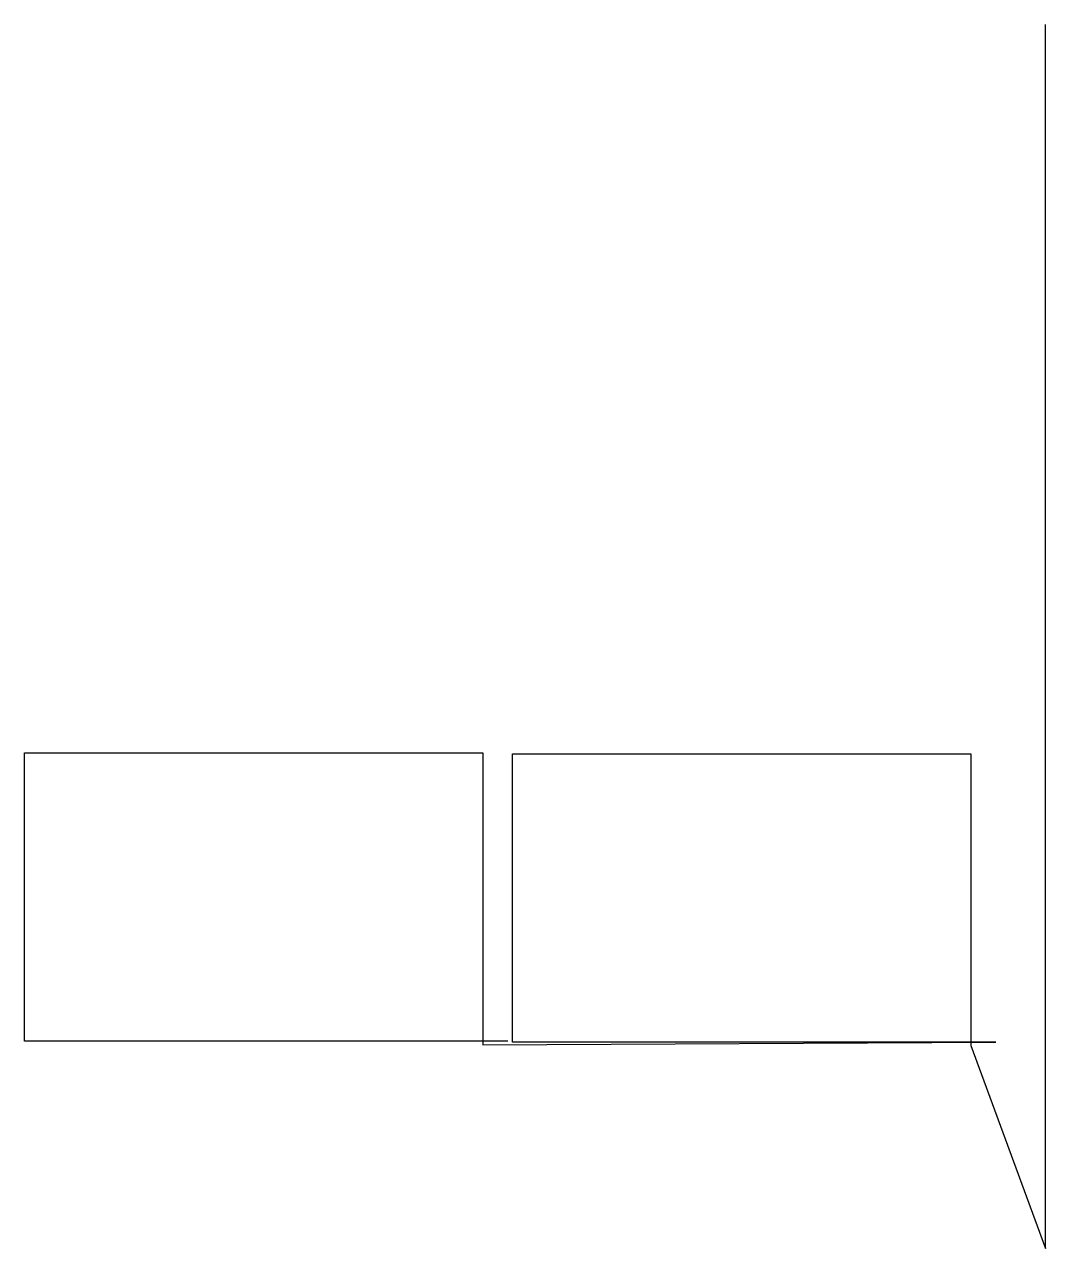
# Model space of a CAD drawing. Header units: metres. Extents: x 20 to 1460, y 0 to 1726.
import ezdxf

# ---------------------------------------------------------------- set-up
doc = ezdxf.new("R2010")
doc.units = ezdxf.units.M

msp = doc.modelspace()

# ---------------------------------------------------------------- linework, layer by layer
at = {"layer": 'TOOL_0'}
for p, q in [((1459.982, 1724.839), (1459.982, 1725.839)), ((1459.982, 1), (1459.982, 1724.839)), ((20.262, 292.396), (20.262, 698.896)), ((20.262, 698.896), (666.762, 698.896)), ((666.762, 698.896), (666.762, 292.396)), ((708.273, 291.013), (708.273, 697.513)), ((708.273, 697.513), (1354.773, 697.513)), ((1354.773, 697.513), (1354.773, 291.013)), ((666.762, 292.396), (20.262, 292.396)), ((701.762, 292.396), (666.762, 292.396)), ((666.762, 292.396), (666.762, 287.396)), ((666.762, 287.396), (1389.773, 291.013)), ((1354.773, 291.013), (708.273, 291.013)), ((1389.773, 291.013), (1354.773, 291.013)), ((1354.773, 291.013), (1354.773, 286.013)), ((1354.773, 286.013), (1459.982, 0)), ((1459.982, 0), (1459.982, 1)), ((1459.982, 1), (1459.982, 0)), ((1459.982, 0), (1459.982, 1)), ((1459.982, 0), (1459.982, 0))]:
    msp.add_line(p, q, dxfattribs=at)

doc.saveas('drawing.dxf')
